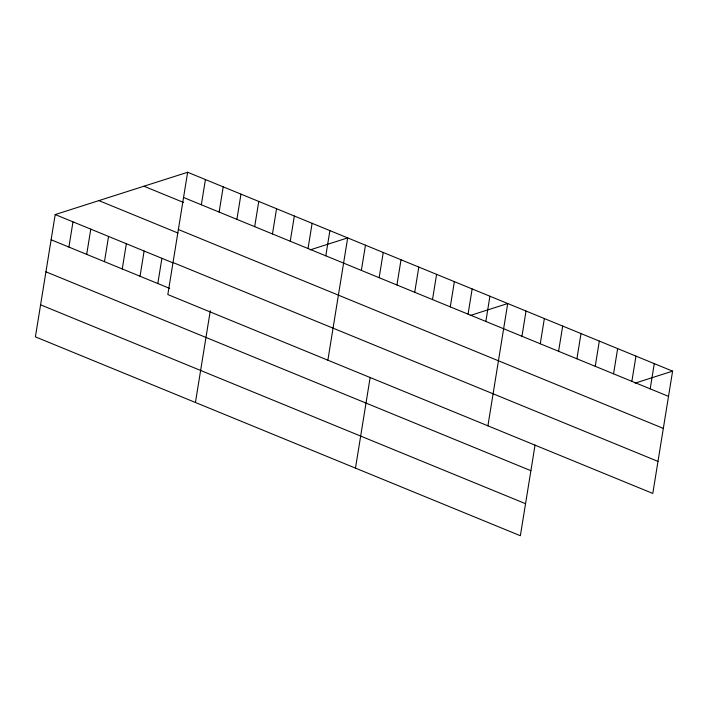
<?xml version="1.0" encoding="UTF-8"?>
<svg xmlns="http://www.w3.org/2000/svg" width="708" height="708" viewBox="0 0 708 708"><rect width="100%" height="100%" fill="white"/><g stroke="black" fill="none" stroke-linecap="round" stroke-linejoin="round"><path stroke-width="1.06" d="M187.638 172.265L167.831 294.563L652.794 493.441L672.6 371.142L187.638 172.265L55.206 214.559L35.4 336.858L520.362 535.735L535.044 445.066M68.906 247.074L72.986 221.852M86.686 254.367L90.774 229.144M104.465 261.65L108.554 236.437M122.254 268.943L126.334 243.729M140.034 276.235L144.113 251.021M157.813 283.527L161.902 258.314M201.338 204.78L205.417 179.558M219.117 212.073L223.206 186.85M195.435 402.489L210.294 310.75M236.897 219.365L240.986 194.142M254.685 226.657L258.765 201.435M272.465 233.95L276.545 208.727M290.245 241.242L294.333 216.02M308.024 248.526L312.113 223.312M325.813 255.818L329.893 230.604M327.866 360.195L347.672 237.897L310.219 249.853M361.372 270.403L365.461 245.189M379.152 277.695L383.24 252.482M355.478 468.121L370.16 377.444M396.94 284.988L401.02 259.774M414.72 292.28L418.8 267.066M432.5 299.572L436.588 274.359M450.279 306.865L454.368 281.651M468.068 314.157L472.147 288.944M485.847 321.45L489.927 296.236M487.909 425.827L507.716 303.528L470.254 315.485M521.946 336.256L526.035 311.042M540.266 343.769L544.355 318.556M558.594 351.283L562.674 326.061M576.914 358.797L580.994 333.574M595.233 366.31L599.313 341.088M613.553 373.824L617.641 348.601M631.872 381.338L635.961 356.115M650.192 388.851L654.28 363.629M635.138 383.108L672.6 371.142M183.558 197.488L668.511 396.365M143.936 186.222L183.452 202.426M178.363 229.516L663.325 428.402M98.908 200.603L177.938 233.012M173.018 262.526L657.98 461.404M55.206 214.559L172.77 262.765M51.126 239.782L169.672 288.395M45.931 271.81L530.894 470.696M40.586 304.821L525.548 503.698"/></g></svg>
